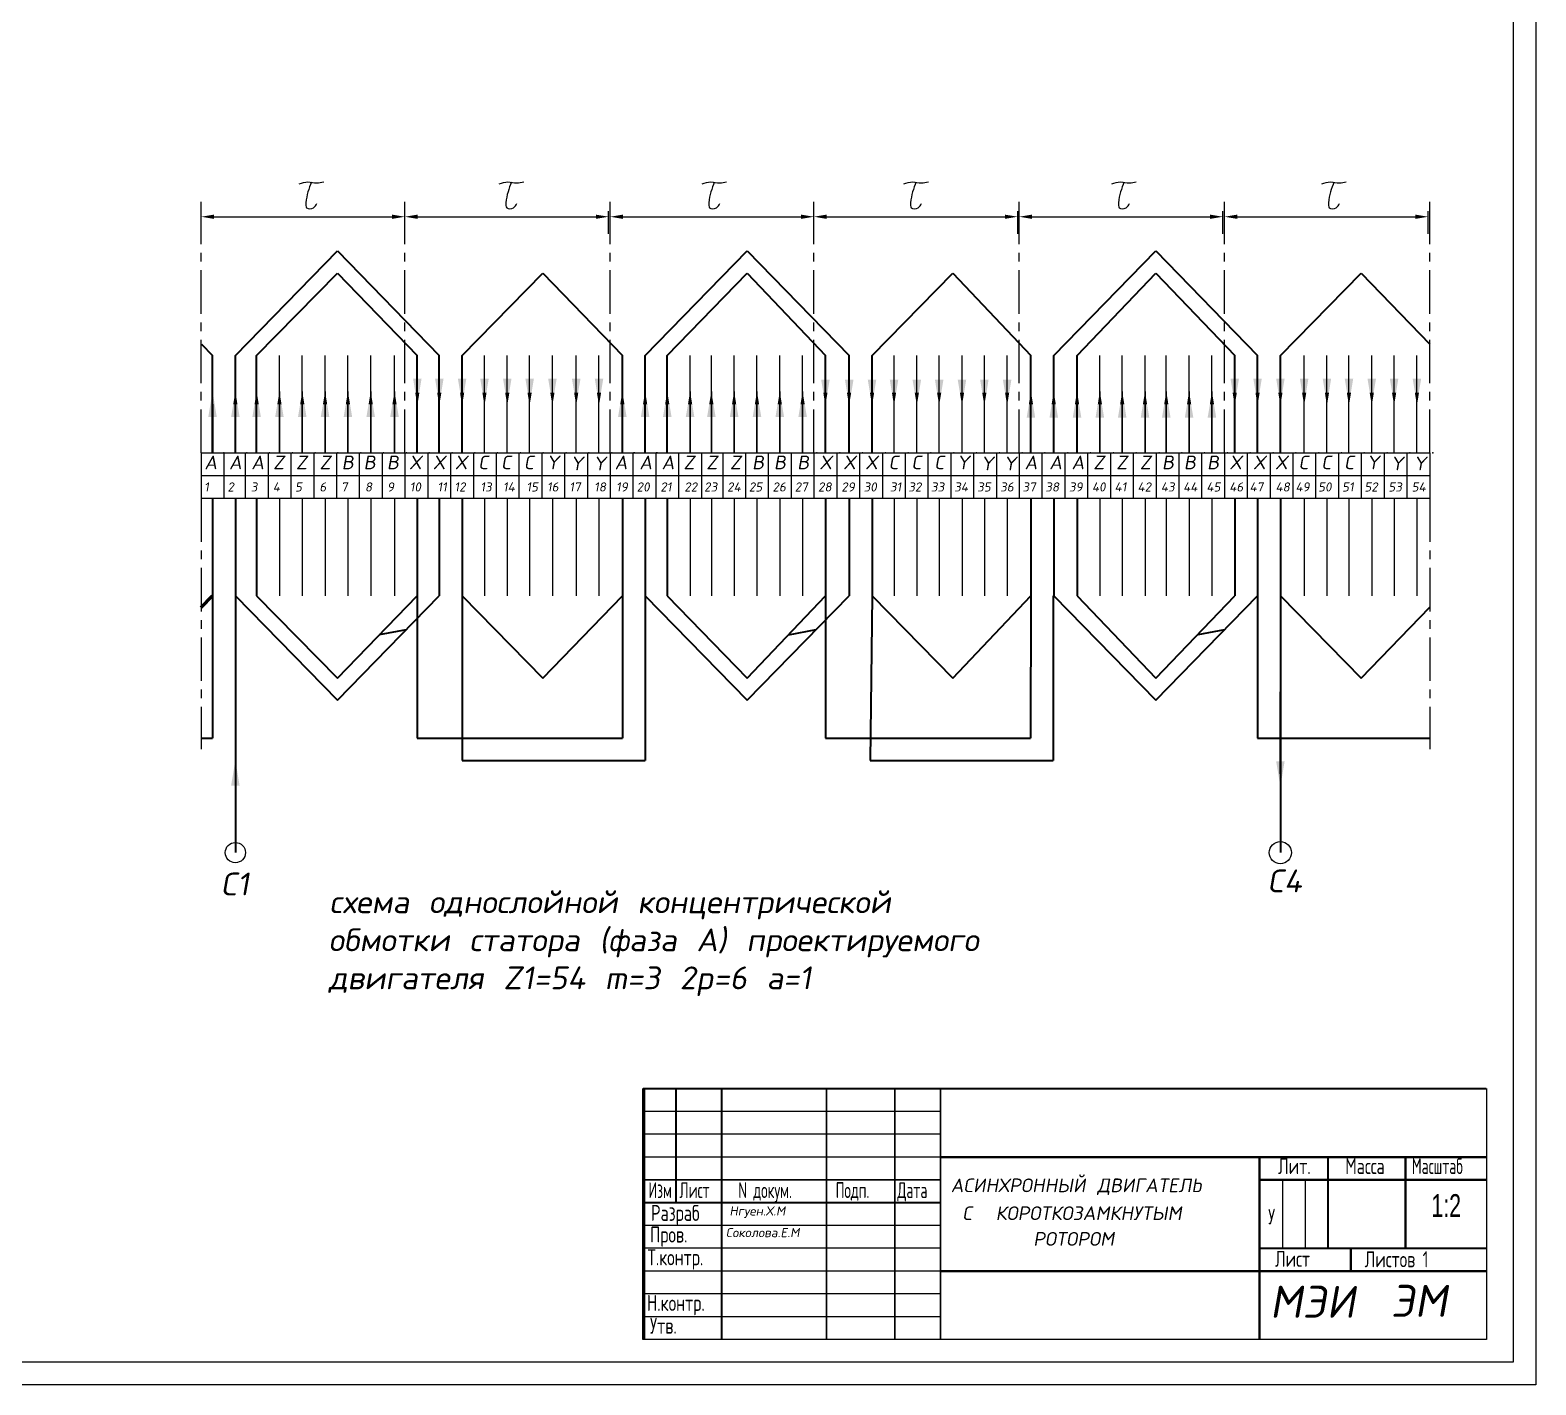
# Model space of a CAD drawing. Header units: millimetres. Extents: x 4613 to 5454, y 1424 to 2018.
# Drawn here: x 5123.7 to 5454, y 1424.2 to 1721.2 of the extents above; entities that cross this region are included whole.
import ezdxf

# ---------------------------------------------------------------- set-up
doc = ezdxf.new("R2010")
doc.units = ezdxf.units.MM
doc.header["$LTSCALE"] = 0.3
doc.linetypes.add('CENTER', pattern=[50.8, 31.75, -6.35, 6.35, -6.35])
doc.layers.add('1', color=1, linetype='CENTER')
doc.layers.add('FORMAT', color=7, linetype='Continuous')
doc.styles.add('1', font='txt.shx', dxfattribs={"oblique": 10, "height": 3})
doc.styles.add('SN0', font='txtn.shx', dxfattribs={"width": 0.72})
doc.styles.add('TXTN', font='txtn.shx', dxfattribs={"width": 0.7})
doc.dimstyles.new('1', dxfattribs={"dimtxt": 2.5, "dimasz": 2.8, "dimexe": 1.25, "dimexo": 0, "dimtad": 1, "dimdec": 0, "dimtxsty": '1', "dimcen": 2.5, "dimclrt": 7, "dimadec": 0, "dimazin": 0, "dimtfac": 1, "dimtdec": 0, "dimtmove": 0, "dimatfit": 3, "dimfxl": 0, "dimarcsym": 0})

msp = doc.modelspace()

# ---------------------------------------------------------------- linework, layer by layer
for p, q in [((5454, 2018.21), (5454, 1424.21)), ((5454, 2018.21), (5454, 1424.21)), ((5449, 2013.21), (5449, 1429.21)), ((5161.25, 1676.52), (5161.25, 1681.55)), ((5205.94, 1676.52), (5205.94, 1681.55)), ((5205.94, 1676.52), (5205.94, 1681.55)), ((5250.63, 1676.52), (5250.63, 1681.55)), ((5250.96, 1676.52), (5250.96, 1681.55)), ((5295.65, 1676.52), (5295.65, 1681.55)), ((5295.65, 1676.52), (5295.65, 1681.55)), ((5340.34, 1676.52), (5340.34, 1681.55)), ((5340.67, 1676.52), (5340.67, 1681.55)), ((5385.36, 1676.52), (5385.36, 1681.55)), ((5385.69, 1676.52), (5385.69, 1681.55)), ((5430.39, 1676.52), (5430.39, 1681.55)), ((5164.05, 1680.3), (5203.14, 1680.3)), ((5208.74, 1680.3), (5247.83, 1680.3)), ((5253.76, 1680.3), (5292.85, 1680.3)), ((5298.45, 1680.3), (5337.54, 1680.3)), ((5343.47, 1680.3), (5382.56, 1680.3)), ((5388.49, 1680.3), (5427.59, 1680.3)), ((5178.42, 1628.55), (5178.42, 1649.89)), ((5183.43, 1628.55), (5183.43, 1649.89)), ((5188.43, 1628.55), (5188.43, 1649.89)), ((5193.44, 1628.55), (5193.44, 1649.89)), ((5198.44, 1628.55), (5198.44, 1649.89)), ((5203.66, 1628.55), (5203.66, 1649.89)), ((5223.39, 1628.55), (5223.39, 1649.89)), ((5228.39, 1628.55), (5228.39, 1649.89)), ((5233.29, 1628.55), (5233.29, 1649.89)), ((5238.29, 1628.55), (5238.29, 1649.89)), ((5243.51, 1628.55), (5243.51, 1649.89)), ((5248.51, 1628.55), (5248.51, 1649.89)), ((5268.49, 1628.55), (5268.49, 1649.89)), ((5273.15, 1628.55), (5273.15, 1649.89)), ((5278.15, 1628.55), (5278.15, 1649.89)), ((5283.16, 1628.55), (5283.16, 1649.89)), ((5288.16, 1628.55), (5288.16, 1649.89)), ((5293.17, 1628.55), (5293.17, 1649.89)), ((5313.22, 1628.55), (5313.22, 1649.89)), ((5318.22, 1628.55), (5318.22, 1649.89)), ((5323.12, 1628.55), (5323.12, 1649.89)), ((5328.13, 1628.55), (5328.13, 1649.89)), ((5333.03, 1628.55), (5333.03, 1649.89)), ((5338.03, 1628.55), (5338.03, 1649.89)), ((5358.37, 1628.55), (5358.37, 1649.89)), ((5363.27, 1628.55), (5363.27, 1649.89)), ((5368.27, 1628.55), (5368.27, 1649.89)), ((5372.94, 1628.55), (5372.94, 1649.89)), ((5377.94, 1628.55), (5377.94, 1649.89)), ((5382.95, 1628.55), (5382.95, 1649.89)), ((5403.18, 1628.55), (5403.18, 1649.89)), ((5408.18, 1628.55), (5408.18, 1649.89)), ((5413, 1628.55), (5413, 1649.89)), ((5418.01, 1628.55), (5418.01, 1649.89)), ((5422.91, 1628.55), (5422.91, 1649.89)), ((5427.91, 1628.55), (5427.91, 1649.89)), ((5161.25, 1628.55), (5430.71, 1628.55)), ((5161.25, 1628.55), (5161.25, 1618.55)), ((5161.25, 1628.55), (5166.25, 1628.55)), ((5166.25, 1628.55), (5166.25, 1618.55)), ((5170.92, 1628.55), (5170.92, 1618.55)), ((5175.93, 1628.55), (5175.93, 1618.55)), ((5180.93, 1628.55), (5180.93, 1618.55)), ((5185.93, 1628.55), (5185.93, 1618.55)), ((5190.93, 1628.55), (5190.93, 1618.55)), ((5195.93, 1628.55), (5195.93, 1618.55)), ((5200.94, 1628.55), (5200.94, 1618.55)), ((5205.94, 1628.55), (5205.94, 1618.55)), ((5210.94, 1628.55), (5210.94, 1618.55)), ((5215.94, 1628.55), (5215.94, 1618.55)), ((5220.95, 1628.55), (5220.95, 1618.55)), ((5225.95, 1628.55), (5225.95, 1618.55)), ((5230.95, 1628.55), (5230.95, 1618.55)), ((5235.95, 1628.55), (5235.95, 1618.55)), ((5240.96, 1628.55), (5240.96, 1618.55)), ((5245.96, 1628.55), (5245.96, 1618.55)), ((5250.96, 1628.55), (5250.96, 1618.55)), ((5251.13, 1628.55), (5256.13, 1628.55)), ((5255.96, 1628.55), (5255.96, 1618.55)), ((5260.96, 1628.55), (5260.96, 1618.55)), ((5265.97, 1628.55), (5265.97, 1618.55)), ((5270.97, 1628.55), (5270.97, 1618.55)), ((5270.97, 1628.55), (5270.97, 1618.55)), ((5275.64, 1628.55), (5275.64, 1618.55)), ((5280.64, 1628.55), (5280.64, 1618.55)), ((5285.65, 1628.55), (5285.65, 1618.55)), ((5290.65, 1628.55), (5290.65, 1618.55)), ((5295.65, 1628.55), (5295.65, 1618.55)), ((5300.65, 1628.55), (5300.65, 1618.55)), ((5305.66, 1628.55), (5305.66, 1618.55)), ((5310.66, 1628.55), (5310.66, 1618.55)), ((5315.66, 1628.55), (5315.66, 1618.55)), ((5320.66, 1628.55), (5320.66, 1618.55)), ((5325.67, 1628.55), (5325.67, 1618.55)), ((5330.67, 1628.55), (5330.67, 1618.55)), ((5335.67, 1628.55), (5335.67, 1618.55)), ((5340.67, 1628.55), (5340.67, 1618.55)), ((5345.67, 1628.55), (5345.67, 1618.55)), ((5350.68, 1628.55), (5350.68, 1618.55)), ((5355.68, 1628.55), (5355.68, 1618.55)), ((5360.68, 1628.55), (5360.68, 1618.55)), ((5365.68, 1628.55), (5365.68, 1618.55)), ((5370.69, 1628.55), (5370.69, 1618.55)), ((5375.69, 1628.55), (5375.69, 1618.55)), ((5375.69, 1628.55), (5375.69, 1618.55)), ((5380.69, 1628.55), (5380.69, 1618.55)), ((5385.69, 1628.55), (5385.69, 1618.55)), ((5390.7, 1628.55), (5390.7, 1618.55)), ((5395.7, 1628.55), (5395.7, 1618.55)), ((5400.7, 1628.55), (5400.7, 1618.55)), ((5405.7, 1628.55), (5405.7, 1618.55)), ((5410.71, 1628.55), (5410.71, 1618.55)), ((5415.71, 1628.55), (5415.71, 1618.55)), ((5420.71, 1628.55), (5420.71, 1618.55)), ((5425.71, 1628.55), (5425.71, 1618.55)), ((5430.71, 1628.55), (5430.71, 1618.55)), ((5161.25, 1623.55), (5430.71, 1623.55)), ((5430.71, 1618.55), (5161.25, 1618.55)), ((5178.42, 1618.55), (5178.42, 1597.21)), ((5183.43, 1618.55), (5183.43, 1597.21)), ((5188.43, 1618.55), (5188.43, 1597.21)), ((5193.44, 1618.55), (5193.44, 1597.21)), ((5198.44, 1618.55), (5198.44, 1597.21)), ((5203.66, 1618.55), (5203.66, 1597.21)), ((5223.39, 1618.55), (5223.39, 1597.21)), ((5228.39, 1618.55), (5228.39, 1597.21)), ((5233.29, 1618.55), (5233.29, 1597.21)), ((5238.29, 1618.55), (5238.29, 1597.21)), ((5243.51, 1618.55), (5243.51, 1597.21)), ((5248.51, 1618.55), (5248.51, 1597.21)), ((5268.49, 1618.55), (5268.49, 1597.21)), ((5273.15, 1618.55), (5273.15, 1597.21)), ((5278.15, 1618.55), (5278.15, 1597.21)), ((5283.16, 1618.55), (5283.16, 1597.21)), ((5288.16, 1618.55), (5288.16, 1597.21)), ((5293.17, 1618.55), (5293.17, 1597.21)), ((5313.22, 1618.55), (5313.22, 1597.21)), ((5318.22, 1618.55), (5318.22, 1597.21)), ((5323.12, 1618.55), (5323.12, 1597.21)), ((5328.13, 1618.55), (5328.13, 1597.21)), ((5333.03, 1618.55), (5333.03, 1597.21)), ((5338.03, 1618.55), (5338.03, 1597.21)), ((5358.37, 1618.55), (5358.37, 1597.21)), ((5363.27, 1618.55), (5363.27, 1597.21)), ((5368.27, 1618.55), (5368.27, 1597.21)), ((5372.94, 1618.55), (5372.94, 1597.21)), ((5377.94, 1618.55), (5377.94, 1597.21)), ((5382.95, 1618.55), (5382.95, 1597.21)), ((5403.18, 1618.55), (5403.18, 1597.21)), ((5408.18, 1618.55), (5408.18, 1597.21)), ((5413, 1618.55), (5413, 1597.21)), ((5418.01, 1618.55), (5418.01, 1597.21)), ((5422.91, 1618.55), (5422.91, 1597.21)), ((5427.91, 1618.55), (5427.91, 1597.21)), ((5258.16, 1434.15), (5258.16, 1489.15)), ((5443.16, 1489.15), (5443.16, 1434.15)), ((5443.16, 1489.15), (5443.16, 1434.15)), ((5323.41, 1484.15), (5258.41, 1484.15)), ((5323.41, 1484.15), (5258.41, 1484.15)), ((5323.41, 1479.15), (5258.41, 1479.15)), ((5323.41, 1474.15), (5258.41, 1474.15)), ((5398.41, 1469.15), (5398.41, 1454.15)), ((5403.41, 1469.15), (5403.41, 1454.15)), ((5323.41, 1459.15), (5258.41, 1459.15)), ((5323.41, 1454.15), (5258.41, 1454.15)), ((5323.41, 1449.15), (5258.41, 1449.15)), ((5323.41, 1444.15), (5258.41, 1444.15)), ((5323.41, 1439.15), (5258.41, 1439.15)), ((5443.16, 1434.15), (5258.16, 1434.15)), ((5443.16, 1434.15), (5258.41, 1434.15)), ((5443.16, 1434.15), (5258.41, 1434.15)), ((5449, 1429.21), (4633, 1429.21)), ((5454, 1424.21), (4613, 1424.21)), ((5454, 1424.21), (4613, 1424.21))]:
    msp.add_line(p, q)
at = {"lineweight": 35}
for p, q in [((5168.75, 1649.89), (5191.12, 1672.8)), ((5191.12, 1672.8), (5213.48, 1649.89)), ((5258.63, 1649.89), (5281, 1672.8)), ((5281, 1672.8), (5303.36, 1649.89)), ((5348.25, 1649.89), (5370.62, 1672.8)), ((5370.62, 1672.8), (5392.98, 1649.89)), ((5173.42, 1649.89), (5191.12, 1667.96)), ((5191.12, 1667.96), (5208.66, 1649.89)), ((5218.49, 1649.89), (5236.19, 1667.96)), ((5236.19, 1667.96), (5253.63, 1649.89)), ((5263.48, 1649.89), (5281, 1667.96)), ((5281, 1667.96), (5298.17, 1649.89)), ((5308.4, 1649.89), (5326.1, 1667.96)), ((5326.1, 1667.96), (5343.25, 1649.89)), ((5353.36, 1649.89), (5370.62, 1667.96)), ((5370.62, 1667.96), (5387.95, 1649.89)), ((5397.96, 1649.89), (5415.66, 1667.96)), ((5415.66, 1667.96), (5430.71, 1652.36)), ((5161.36, 1652.36), (5163.75, 1649.89)), ((5163.75, 1628.55), (5163.75, 1649.89)), ((5168.75, 1628.55), (5168.75, 1649.89)), ((5173.42, 1628.55), (5173.42, 1649.89)), ((5208.66, 1628.55), (5208.66, 1649.89)), ((5213.48, 1628.55), (5213.48, 1649.89)), ((5218.49, 1628.55), (5218.49, 1649.89)), ((5253.63, 1628.55), (5253.63, 1649.89)), ((5258.63, 1628.55), (5258.63, 1649.89)), ((5263.48, 1628.55), (5263.48, 1649.89)), ((5298.17, 1628.55), (5298.17, 1649.89)), ((5303.39, 1628.55), (5303.39, 1649.89)), ((5308.4, 1628.55), (5308.4, 1649.89)), ((5343.25, 1628.55), (5343.25, 1649.89)), ((5348.25, 1628.55), (5348.25, 1649.89)), ((5353.36, 1628.55), (5353.36, 1649.89)), ((5387.95, 1628.55), (5387.95, 1649.89)), ((5392.96, 1628.55), (5392.96, 1649.89)), ((5397.96, 1628.55), (5397.96, 1649.89)), ((5163.75, 1618.55), (5163.75, 1597.21)), ((5168.75, 1618.55), (5168.75, 1597.21)), ((5173.42, 1618.55), (5173.42, 1597.21)), ((5208.66, 1618.55), (5208.66, 1597.21)), ((5213.48, 1618.55), (5213.48, 1597.21)), ((5218.49, 1618.55), (5218.49, 1597.21)), ((5253.63, 1618.55), (5253.63, 1597.21)), ((5258.63, 1618.55), (5258.63, 1597.21)), ((5263.48, 1618.55), (5263.48, 1597.21)), ((5298.17, 1618.55), (5298.17, 1597.21)), ((5303.39, 1618.55), (5303.39, 1597.21)), ((5308.4, 1618.55), (5308.4, 1597.21)), ((5343.25, 1618.55), (5343.25, 1597.21)), ((5348.25, 1618.55), (5348.25, 1597.21)), ((5353.36, 1618.55), (5353.36, 1597.21)), ((5387.95, 1618.55), (5387.95, 1597.21)), ((5392.96, 1618.55), (5392.96, 1597.21)), ((5397.96, 1618.55), (5397.96, 1597.21)), ((5163.75, 1597.21), (5163.75, 1566.02)), ((5168.75, 1597.21), (5191.12, 1574.3)), ((5168.75, 1597.21), (5168.75, 1540.89)), ((5173.42, 1597.21), (5191.12, 1579.14)), ((5191.12, 1574.3), (5213.48, 1597.21)), ((5191.12, 1579.14), (5208.66, 1597.21)), ((5208.66, 1597.21), (5208.66, 1566.02)), ((5218.49, 1597.21), (5236.19, 1579.14)), ((5218.49, 1597.21), (5218.49, 1561.09)), ((5236.19, 1579.14), (5253.63, 1597.21)), ((5253.63, 1597.21), (5253.63, 1566.02)), ((5258.63, 1597.21), (5281, 1574.3)), ((5258.63, 1597.21), (5258.63, 1561.09)), ((5263.48, 1597.21), (5281, 1579.14)), ((5281, 1574.3), (5303.36, 1597.21)), ((5281, 1579.14), (5298.17, 1597.21)), ((5298.17, 1597.21), (5298.17, 1566.02)), ((5308.4, 1597.21), (5308, 1561.09)), ((5308.4, 1597.21), (5326.1, 1579.14)), ((5326.1, 1579.14), (5343.25, 1597.21)), ((5343.25, 1597.21), (5343.14, 1566.02)), ((5348.15, 1597.21), (5348.15, 1561.09)), ((5348.25, 1597.21), (5370.62, 1574.3)), ((5353.36, 1597.21), (5370.62, 1579.14)), ((5370.62, 1574.3), (5392.98, 1597.21)), ((5370.62, 1579.14), (5387.95, 1597.21)), ((5392.96, 1597.21), (5392.96, 1566.02)), ((5397.96, 1597.21), (5415.66, 1579.14)), ((5397.96, 1597.21), (5397.96, 1540.89)), ((5415.66, 1579.14), (5430.71, 1594.74)), ((5206.21, 1589.76), (5200.32, 1588.61)), ((5296.1, 1589.77), (5289.97, 1588.58)), ((5385.72, 1589.77), (5379.83, 1588.62)), ((5161.25, 1566.02), (5163.75, 1566.02)), ((5208.66, 1566.02), (5253.63, 1566.02)), ((5298.17, 1566.02), (5343.14, 1566.02)), ((5392.96, 1566.02), (5430.71, 1566.02)), ((5218.49, 1561.09), (5258.63, 1561.09)), ((5308, 1561.09), (5348.15, 1561.09))]:
    msp.add_line(p, q, dxfattribs=at)
at = {"lineweight": 60}
msp.add_line((5161.25, 1594.62), (5163.75, 1597.21), dxfattribs=at)
at = {"lineweight": 35}
for points in [[(5163.75, 1639.19), (5163.75, 1628.55)], [(5397.96, 1558.14), (5397.96, 1576.18)]]:
    msp.add_lwpolyline(points, dxfattribs=at)
for points, const_width in [([(5258.41, 1434.15), (5258.41, 1489.15), (5443.16, 1489.15)], 0.5), ([(5265.41, 1489.15), (5265.41, 1464.15)], 0.4), ([(5275.41, 1489.15), (5275.41, 1434.15)], 0.4), ([(5298.41, 1489.15), (5298.41, 1434.15)], 0.4), ([(5313.41, 1489.15), (5313.41, 1434.15)], 0.4), ([(5323.41, 1489.15), (5323.41, 1434.15)], 0.4), ([(5443.16, 1474.15), (5323.41, 1474.15)], 0.5), ([(5393.41, 1474.15), (5393.41, 1434.15)], 0.5), ([(5408.41, 1474.15), (5408.41, 1454.15)], 0.5), ([(5425.41, 1474.15), (5425.41, 1454.15)], 0.5), ([(5323.41, 1469.15), (5258.41, 1469.15)], 0.4), ([(5443.16, 1469.15), (5393.41, 1469.15)], 0.5), ([(5323.41, 1464.15), (5258.41, 1464.15)], 0.45), ([(5443.16, 1454.15), (5393.41, 1454.15)], 0.4), ([(5413.41, 1454.15), (5413.41, 1449.15)], 0.5), ([(5443.16, 1449.15), (5323.41, 1449.15)], 0.5)]:
    msp.add_lwpolyline(points, dxfattribs=dict(const_width=const_width))
for centre, radius in [((5168.75, 1540.89), 2.22), ((5397.96, 1540.89), 2.45)]:
    msp.add_circle(centre, radius)
for points in [[(5182.75, 1687.48), (5184.66, 1687.94), (5186.62, 1687.71), (5188.13, 1687.94)], [(5185.42, 1687.87), (5184.22, 1683.35), (5184.39, 1682.26), (5185.88, 1682.26), (5186.63, 1683.18)], [(5226.62, 1687.48), (5228.53, 1687.94), (5230.5, 1687.71), (5232, 1687.94)], [(5229.29, 1687.87), (5228.09, 1683.35), (5228.26, 1682.26), (5229.75, 1682.26), (5230.5, 1683.18)], [(5271.13, 1687.48), (5273.04, 1687.94), (5275.01, 1687.71), (5276.51, 1687.94)], [(5273.8, 1687.87), (5272.6, 1683.35), (5272.77, 1682.26), (5274.26, 1682.26), (5275.01, 1683.18)], [(5315.37, 1687.48), (5317.28, 1687.94), (5319.24, 1687.71), (5320.75, 1687.94)], [(5318.04, 1687.87), (5316.84, 1683.35), (5317.01, 1682.26), (5318.5, 1682.26), (5319.25, 1683.18)], [(5360.98, 1687.48), (5362.88, 1687.94), (5364.85, 1687.71), (5366.35, 1687.94)], [(5363.65, 1687.87), (5362.45, 1683.35), (5362.62, 1682.26), (5364.11, 1682.26), (5364.85, 1683.18)], [(5407.04, 1687.48), (5408.95, 1687.94), (5410.92, 1687.71), (5412.42, 1687.94)], [(5409.71, 1687.87), (5408.51, 1683.35), (5408.69, 1682.26), (5410.18, 1682.26), (5410.92, 1683.18)]]:
    msp.add_spline(points, degree=3)
for p in [(5166.25, 1628.55), (5171.25, 1628.55), (5176.25, 1628.55), (5181.26, 1628.55), (5186.26, 1628.55), (5191.26, 1628.55), (5196.26, 1628.55), (5201.27, 1628.55), (5206.27, 1628.55), (5211.27, 1628.55), (5216.27, 1628.55), (5221.27, 1628.55), (5226.28, 1628.55), (5231.28, 1628.55), (5236.28, 1628.55), (5241.28, 1628.55), (5246.29, 1628.55), (5251.29, 1628.55), (5256.13, 1628.55), (5256.29, 1628.55), (5261.13, 1628.55), (5261.29, 1628.55), (5296.31, 1628.55), (5301.31, 1628.55), (5306.31, 1628.55), (5311.32, 1628.55), (5316.32, 1628.55), (5321.32, 1628.55), (5326.32, 1628.55), (5331.33, 1628.55), (5336.33, 1628.55), (5341.33, 1628.55), (5346.33, 1628.55), (5351.34, 1628.55), (5356.34, 1628.55), (5361.34, 1628.55), (5366.34, 1628.55), (5371.34, 1628.55), (5376.35, 1628.55), (5381.35, 1628.55), (5386.35, 1628.55), (5391.35, 1628.55), (5396.36, 1628.55), (5401.36, 1628.55), (5406.36, 1628.55), (5411.36, 1628.55), (5416.37, 1628.55), (5421.37, 1628.55), (5426.37, 1628.55), (5431.37, 1628.55)]:
    msp.add_point(p)
for points in [[(5164.05, 1680.76), (5164.05, 1679.83), (5161.25, 1680.3)], [(5203.14, 1680.76), (5203.14, 1679.83), (5205.94, 1680.3)], [(5208.74, 1680.76), (5208.74, 1679.83), (5205.94, 1680.3)], [(5247.83, 1680.76), (5247.83, 1679.83), (5250.63, 1680.3)], [(5253.76, 1680.76), (5253.76, 1679.83), (5250.96, 1680.3)], [(5292.85, 1680.76), (5292.85, 1679.83), (5295.65, 1680.3)], [(5298.45, 1680.76), (5298.45, 1679.83), (5295.65, 1680.3)], [(5337.54, 1680.76), (5337.54, 1679.83), (5340.34, 1680.3)], [(5343.47, 1680.76), (5343.47, 1679.83), (5340.67, 1680.3)], [(5382.56, 1680.76), (5382.56, 1679.83), (5385.36, 1680.3)], [(5388.49, 1680.76), (5388.49, 1679.83), (5385.69, 1680.3)], [(5427.59, 1680.76), (5427.59, 1679.83), (5430.39, 1680.3)], [(5224.32, 1644.82), (5223.39, 1639.22), (5222.45, 1644.82)], [(5229.32, 1644.82), (5228.39, 1639.22), (5227.46, 1644.82)], [(5234.23, 1644.82), (5233.29, 1639.22), (5232.36, 1644.82)], [(5239.23, 1644.82), (5238.29, 1639.22), (5237.36, 1644.82)], [(5244.45, 1644.81), (5243.51, 1639.21), (5242.58, 1644.81)], [(5249.45, 1644.81), (5248.51, 1639.21), (5247.58, 1644.81)], [(5404.11, 1644.82), (5403.18, 1639.22), (5402.24, 1644.82)], [(5409.11, 1644.82), (5408.18, 1639.22), (5407.25, 1644.82)], [(5413.94, 1644.82), (5413, 1639.22), (5412.07, 1644.82)], [(5418.94, 1644.82), (5418.01, 1639.22), (5417.07, 1644.82)], [(5423.84, 1644.82), (5422.91, 1639.22), (5421.97, 1644.82)], [(5428.84, 1644.82), (5427.91, 1639.22), (5426.98, 1644.82)], [(5177.48, 1636.39), (5178.42, 1641.99), (5179.35, 1636.39)], [(5182.49, 1636.39), (5183.43, 1641.99), (5184.36, 1636.39)], [(5187.49, 1636.39), (5188.43, 1641.99), (5189.36, 1636.39)], [(5192.5, 1636.39), (5193.44, 1641.99), (5194.37, 1636.39)], [(5197.5, 1636.39), (5198.44, 1641.99), (5199.37, 1636.39)], [(5202.72, 1636.39), (5203.66, 1641.99), (5204.59, 1636.39)], [(5267.55, 1636.4), (5268.49, 1642), (5269.42, 1636.4)], [(5272.22, 1636.4), (5273.15, 1642), (5274.09, 1636.4)], [(5277.22, 1636.4), (5278.15, 1642), (5279.09, 1636.4)], [(5282.23, 1636.4), (5283.16, 1642), (5284.1, 1636.4)], [(5287.23, 1636.4), (5288.16, 1642), (5289.1, 1636.4)], [(5292.24, 1636.4), (5293.17, 1642), (5294.11, 1636.4)], [(5314.15, 1644.58), (5313.22, 1638.98), (5312.29, 1644.58)], [(5319.16, 1644.58), (5318.22, 1638.98), (5317.29, 1644.58)], [(5324.06, 1644.58), (5323.12, 1638.98), (5322.19, 1644.58)], [(5329.06, 1644.58), (5328.13, 1638.98), (5327.19, 1644.58)], [(5333.96, 1644.58), (5333.03, 1638.98), (5332.1, 1644.58)], [(5338.96, 1644.58), (5338.03, 1638.98), (5337.1, 1644.58)], [(5357.43, 1636.27), (5358.37, 1641.87), (5359.3, 1636.27)], [(5362.34, 1636.27), (5363.27, 1641.87), (5364.2, 1636.27)], [(5367.34, 1636.27), (5368.27, 1641.87), (5369.2, 1636.27)], [(5372, 1636.27), (5372.94, 1641.87), (5373.87, 1636.27)], [(5377.01, 1636.27), (5377.94, 1641.87), (5378.87, 1636.27)], [(5382.01, 1636.27), (5382.95, 1641.87), (5383.88, 1636.27)]]:
    msp.add_solid(points)
for points in [[(5209.59, 1644.82), (5208.66, 1639.22), (5207.73, 1644.82)], [(5214.42, 1644.82), (5213.48, 1639.22), (5212.55, 1644.82)], [(5219.42, 1644.82), (5218.49, 1639.22), (5217.55, 1644.82)], [(5388.88, 1644.82), (5387.95, 1639.22), (5387.02, 1644.82)], [(5393.89, 1644.82), (5392.96, 1639.22), (5392.02, 1644.82)], [(5398.89, 1644.82), (5397.96, 1639.22), (5397.03, 1644.82)], [(5162.81, 1636.39), (5163.75, 1641.99), (5164.68, 1636.39)], [(5167.82, 1636.39), (5168.75, 1641.99), (5169.68, 1636.39)], [(5172.48, 1636.39), (5173.42, 1641.99), (5174.35, 1636.39)], [(5252.69, 1636.4), (5253.63, 1642), (5254.56, 1636.4)], [(5257.7, 1636.4), (5258.63, 1642), (5259.56, 1636.4)], [(5262.55, 1636.4), (5263.48, 1642), (5264.42, 1636.4)], [(5299.11, 1644.58), (5298.17, 1638.98), (5297.24, 1644.58)], [(5304.33, 1644.58), (5303.39, 1638.98), (5302.46, 1644.58)], [(5309.33, 1644.58), (5308.4, 1638.98), (5307.46, 1644.58)], [(5342.32, 1636.27), (5343.25, 1641.87), (5344.18, 1636.27)], [(5347.32, 1636.27), (5348.25, 1641.87), (5349.18, 1636.27)], [(5352.43, 1636.27), (5353.36, 1641.87), (5354.3, 1636.27)], [(5167.82, 1555.56), (5168.75, 1561.16), (5169.68, 1555.56)], [(5398.89, 1560.94), (5397.96, 1555.34), (5397.03, 1560.94)]]:
    msp.add_solid(points, dxfattribs=at)
at = {"layer": '1'}
for p, q in [((5161.25, 1628.55), (5161.25, 1683.56)), ((5205.94, 1628.55), (5205.94, 1683.56)), ((5250.96, 1628.55), (5250.96, 1683.56)), ((5295.65, 1628.55), (5295.65, 1683.56)), ((5340.67, 1628.55), (5340.67, 1683.56)), ((5385.69, 1628.55), (5385.69, 1683.56)), ((5430.71, 1628.55), (5430.71, 1683.56)), ((5161.25, 1618.55), (5161.25, 1563.54)), ((5430.71, 1618.55), (5430.71, 1563.54))]:
    msp.add_line(p, q, dxfattribs=at)

# ---------------------------------------------------------------- texts
at = {"style": '1', "oblique": 10}
for s, height, p in [('АСИНХРОННЫЙ ДВИГАТЕЛЬ     ', 3, (5325.65, 1466.45)), (' С  КОРОТКОЗАМКНУТЫМ', 3, (5325.65, 1460.34)), ('       РОТОРОМ  ', 3, (5325.65, 1454.71)), ('МЭИ', 7, (5395.64, 1438.94)), ('ЭМ', 7, (5422.17, 1439.13))]:
    msp.add_text(s, height=height, dxfattribs=at).set_placement(p)
at = {"attachment_point": 1, "style": '1'}
for s, insert, char_height, width in [('A', (5161.95, 1627.94), 3, 3.6842), ('A', (5167.36, 1627.94), 3, 3.6842), ('A', (5172.25, 1627.94), 3, 3.6842), ('Z', (5177.01, 1627.94), 3, 3.6842), ('Z', (5182.04, 1627.94), 3, 3.6842), ('Z', (5187.21, 1627.94), 3, 3.6842), ('B', (5192.08, 1627.94), 3, 3.6842), ('B', (5196.88, 1627.94), 3, 3.6842), ('B', (5201.98, 1627.94), 3, 3.6842), ('X', (5206.83, 1627.94), 3, 3.6842), ('X', (5212.04, 1627.94), 3, 3.6842), ('X', (5216.86, 1627.94), 3, 3.6842), ('C', (5222, 1627.94), 3, 3.6842), ('C', (5227, 1627.94), 3, 3.6842), ('C', (5232, 1627.94), 3, 3.6842), ('Y', (5237, 1627.94), 3, 3.6842), ('Y', (5242.27, 1627.71), 3, 3.6842), ('Y', (5247.28, 1627.71), 3, 3.6842), ('A', (5251.95, 1627.94), 3, 3.6842), ('A', (5257.36, 1627.94), 3, 3.6842), ('A', (5262.25, 1627.94), 3, 3.6842), ('Z', (5267.02, 1627.94), 3, 3.6842), ('Z', (5272.04, 1627.94), 3, 3.6842), ('Z', (5277.22, 1627.94), 3, 3.6842), ('B', (5282.09, 1627.94), 3, 3.6842), ('B', (5286.88, 1627.94), 3, 3.6842), ('B', (5291.98, 1627.94), 3, 3.6842), ('X', (5296.83, 1627.94), 3, 3.6842), ('X', (5302.04, 1627.94), 3, 3.6842), ('X', (5306.87, 1627.94), 3, 3.6842), ('C', (5312, 1627.94), 3, 3.6842), ('C', (5317, 1627.94), 3, 3.6842), ('C', (5322.01, 1627.94), 3, 3.6842), ('Y', (5327.01, 1627.94), 3, 3.6842), ('Y', (5332.28, 1627.71), 3, 3.6842), ('Y', (5337.28, 1627.71), 3, 3.6842), ('A', (5341.86, 1627.94), 3, 3.6842), ('A', (5347.27, 1627.94), 3, 3.6842), ('A', (5352.16, 1627.94), 3, 3.6842), ('Z', (5356.92, 1627.94), 3, 3.6842), ('Z', (5361.95, 1627.94), 3, 3.6842), ('Z', (5367.12, 1627.94), 3, 3.6842), ('B', (5371.99, 1627.94), 3, 3.6842), ('B', (5376.79, 1627.94), 3, 3.6842), ('B', (5381.89, 1627.94), 3, 3.6842), ('X', (5386.74, 1627.94), 3, 3.6842), ('X', (5391.95, 1627.94), 3, 3.6842), ('X', (5396.77, 1627.94), 3, 3.6842), ('C', (5401.91, 1627.94), 3, 3.6842), ('C', (5406.91, 1627.94), 3, 3.6842), ('C', (5411.91, 1627.94), 3, 3.6842), ('Y', (5416.92, 1627.94), 3, 3.6842), ('Y', (5422.18, 1627.71), 3, 3.6842), ('Y', (5427.19, 1627.71), 3, 3.6842), ('1', (5161.92, 1622.06), 2, 3.7397), ('2', (5167.03, 1622.06), 2, 3.7397), ('3', (5172.14, 1622.06), 2, 3.7397), ('4', (5176.96, 1622.06), 2, 3.7397), ('5', (5181.85, 1622.06), 2, 3.7397), ('6', (5187.18, 1622.06), 2, 3.7397), ('7', (5191.92, 1622.06), 2, 3.7397), ('8', (5197.18, 1622.06), 2, 3.7397), ('9', (5202.03, 1622.06), 2, 3.7397), ('10', (5207, 1622.06), 2, 3.7397), ('11', (5213.07, 1622.06), 2, 3.7397), ('12', (5216.78, 1622.06), 2, 3.7397), ('13', (5222.48, 1622.06), 2, 3.7397), ('14', (5227.44, 1622.06), 2, 3.7397), ('15', (5232.58, 1622.06), 2, 3.7397), ('16', (5237.1, 1622.06), 2, 3.7397), ('17', (5241.99, 1622.06), 2, 3.7397), ('18', (5247.44, 1622.06), 2, 3.7397), ('19', (5252.25, 1622.06), 2, 3.7397), ('20', (5256.77, 1622.06), 2, 3.7397), ('21', (5261.96, 1622.06), 2, 3.7397), ('22', (5267.22, 1622.06), 2, 3.7397), ('23', (5271.57, 1622.06), 2, 3.7397), ('24', (5276.61, 1622.06), 2, 3.7397), ('25', (5281.38, 1622.06), 2, 3.7397), ('26', (5286.57, 1622.06), 2, 3.7397), ('27', (5291.44, 1622.06), 2, 3.7397), ('28', (5296.55, 1622.06), 2, 3.7397), ('29', (5301.66, 1622.06), 2, 3.7397), ('30', (5306.55, 1622.06), 2, 3.7397), ('31', (5312.31, 1622.06), 2, 3.7397), ('32', (5316.35, 1622.06), 2, 3.7397), ('33', (5321.31, 1622.06), 2, 3.7397), ('34', (5326.42, 1622.06), 2, 3.7397), ('35', (5331.46, 1622.06), 2, 3.7397), ('36', (5336.5, 1622.06), 2, 3.7397), ('37', (5341.39, 1622.06), 2, 3.7397), ('38', (5346.4, 1622.06), 2, 3.7397), ('39', (5351.59, 1622.06), 2, 3.7397), ('40', (5356.63, 1622.06), 2, 3.7397), ('41', (5361.59, 1622.06), 2, 3.7397), ('42', (5366.63, 1622.06), 2, 3.7397), ('43', (5371.74, 1622.06), 2, 3.7397), ('44', (5376.63, 1622.06), 2, 3.7397), ('45', (5381.74, 1622.06), 2, 3.7397), ('46', (5386.75, 1622.06), 2, 3.7397), ('47', (5391.2, 1622.06), 2, 3.7397), ('48', (5396.9, 1622.06), 2, 3.7397), ('49', (5401.27, 1622.06), 2, 3.7397), ('50', (5406.24, 1622.06), 2, 3.7397), ('51', (5411.5, 1622.06), 2, 3.7397), ('52', (5416.39, 1622.06), 2, 3.7397), ('53', (5421.65, 1622.06), 2, 3.7397), ('54', (5426.76, 1622.06), 2, 3.7397), ('C1', (5165.43, 1536.52), 5, 7.6773), ('C4', (5395.02, 1537.19), 5, 10.0645), ('cхема однослойной концентрической \\Pобмотки статора (фаза А) проектируемого \\Pдвигателя Z1=54 m=3 2p=6 a=1', (5189.22, 1532.61), 5, 313.9423), ('Нгуен.Х.М', (5277.12, 1463.33), 2, 20.2283), ('Соколова.Е.М', (5276.35, 1458.59), 2, 21.4054)]:
    msp.add_mtext(s, dxfattribs=dict(at, insert=insert, char_height=char_height, width=width))
at = {"layer": 'FORMAT'}
for s, style, width, p in [('Лит.', 'TXTN', 0.7, (5397.46, 1470.42)), ('Масса', 'TXTN', 0.7, (5412.19, 1470.42)), ('Масштаб', 'TXTN', 0.6, (5426.79, 1470.42)), ('Изм', 'TXTN', 0.6, (5259.34, 1465.15)), ('Лист', 'TXTN', 0.6, (5266.17, 1465.15)), ('N докум.', 'TXTN', 0.6, (5279.08, 1465.15)), ('Подп.', 'TXTN', 0.6, (5300.41, 1465.15)), ('Дата', 'TXTN', 0.6, (5313.96, 1465.15)), ('Разраб', 'SN0', 0.7, (5259.91, 1460.15)), ('у', 'TXTN', 0.7, (5395.3, 1460.36)), ('Пров.', 'TXTN', 0.7, (5259.7, 1455.42)), ('Т.контр.', 'TXTN', 0.7, (5259.16, 1450.42)), ('Лист', 'TXTN', 0.7, (5396.78, 1450.08)), ('Листов 1', 'TXTN', 0.7, (5416.45, 1449.99)), ('Н.контр.', 'TXTN', 0.7, (5259.03, 1440.42)), ('Утв.', 'TXTN', 0.7, (5259.7, 1435.42))]:
    msp.add_text(s, height=3.5, dxfattribs=dict(at, style=style, width=width)).set_placement(p)
at = {"layer": 'FORMAT', "width": 0.7}
msp.add_text('1:2', height=5, dxfattribs=at).set_placement((5431.08, 1461.02))

# ---------------------------------------------------------------- leaders
at = {"lineweight": 35}
for points in [[(5208.66, 1638.93), (5208.66, 1649.6)], [(5213.48, 1638.93), (5213.48, 1649.6)], [(5218.49, 1638.93), (5218.49, 1649.6)], [(5298.17, 1638.93), (5298.17, 1649.6)], [(5303.36, 1638.93), (5303.36, 1649.6)], [(5308.4, 1638.93), (5308.4, 1649.6)], [(5387.95, 1638.93), (5387.95, 1649.6)], [(5392.96, 1638.93), (5392.96, 1649.6)], [(5397.96, 1638.93), (5397.96, 1649.6)], [(5168.75, 1641.99), (5168.75, 1628.55)], [(5173.42, 1641.99), (5173.42, 1628.55)], [(5253.63, 1641.99), (5253.63, 1628.55)], [(5258.63, 1641.99), (5258.63, 1628.55)], [(5258.63, 1641.99), (5258.63, 1628.55)], [(5263.48, 1641.99), (5263.48, 1628.55)], [(5263.48, 1641.99), (5263.48, 1628.55)], [(5343.25, 1641.99), (5343.25, 1628.55)], [(5348.25, 1641.99), (5348.25, 1628.55)], [(5353.36, 1641.99), (5353.36, 1628.55)]]:
    msp.add_leader(points, dimstyle='1', override={"dimgap": 0.625, "dimtad": 0}, dxfattribs=at)
for points in [[(5223.39, 1638.93), (5223.39, 1649.6)], [(5228.39, 1638.93), (5228.39, 1649.6)], [(5233.29, 1638.93), (5233.29, 1649.6)], [(5238.29, 1638.93), (5238.29, 1649.6)], [(5243.51, 1638.93), (5243.51, 1649.6)], [(5248.51, 1638.93), (5248.51, 1649.6)], [(5313.22, 1638.93), (5313.22, 1649.6)], [(5318.22, 1638.93), (5318.22, 1649.6)], [(5323.12, 1638.93), (5323.12, 1649.6)], [(5328.13, 1638.93), (5328.13, 1649.6)], [(5333.03, 1638.93), (5333.03, 1649.6)], [(5338.03, 1638.93), (5338.03, 1649.6)], [(5403.18, 1638.93), (5403.18, 1649.6)], [(5408.18, 1638.93), (5408.18, 1649.6)], [(5413, 1638.93), (5413, 1649.6)], [(5418.01, 1638.93), (5418.01, 1649.6)], [(5422.91, 1638.93), (5422.91, 1649.6)], [(5427.91, 1638.93), (5427.91, 1649.6)], [(5178.42, 1641.99), (5178.42, 1628.55)], [(5183.43, 1641.99), (5183.43, 1628.55)], [(5188.43, 1641.99), (5188.43, 1628.55)], [(5193.44, 1641.99), (5193.44, 1628.55)], [(5198.44, 1641.99), (5198.44, 1628.55)], [(5203.66, 1641.99), (5203.66, 1628.55)], [(5268.49, 1641.99), (5268.49, 1628.55)], [(5268.49, 1641.99), (5268.49, 1628.55)], [(5273.15, 1641.99), (5273.15, 1628.55)], [(5273.15, 1641.99), (5273.15, 1628.55)], [(5278.15, 1641.99), (5278.15, 1628.55)], [(5278.15, 1641.99), (5278.15, 1628.55)], [(5283.16, 1641.99), (5283.16, 1628.55)], [(5283.16, 1641.99), (5283.16, 1628.55)], [(5288.16, 1641.99), (5288.16, 1628.55)], [(5288.16, 1641.99), (5288.16, 1628.55)], [(5293.17, 1641.99), (5293.17, 1628.55)], [(5293.17, 1641.99), (5293.17, 1628.55)], [(5358.37, 1641.99), (5358.37, 1628.55)], [(5363.27, 1641.99), (5363.27, 1628.55)], [(5368.27, 1641.99), (5368.27, 1628.55)], [(5372.94, 1641.99), (5372.94, 1628.55)], [(5377.94, 1641.99), (5377.94, 1628.55)], [(5382.95, 1641.99), (5382.95, 1628.55)]]:
    msp.add_leader(points, dimstyle='1', override={"dimgap": 0.625, "dimtad": 0})

doc.saveas('drawing.dxf')
